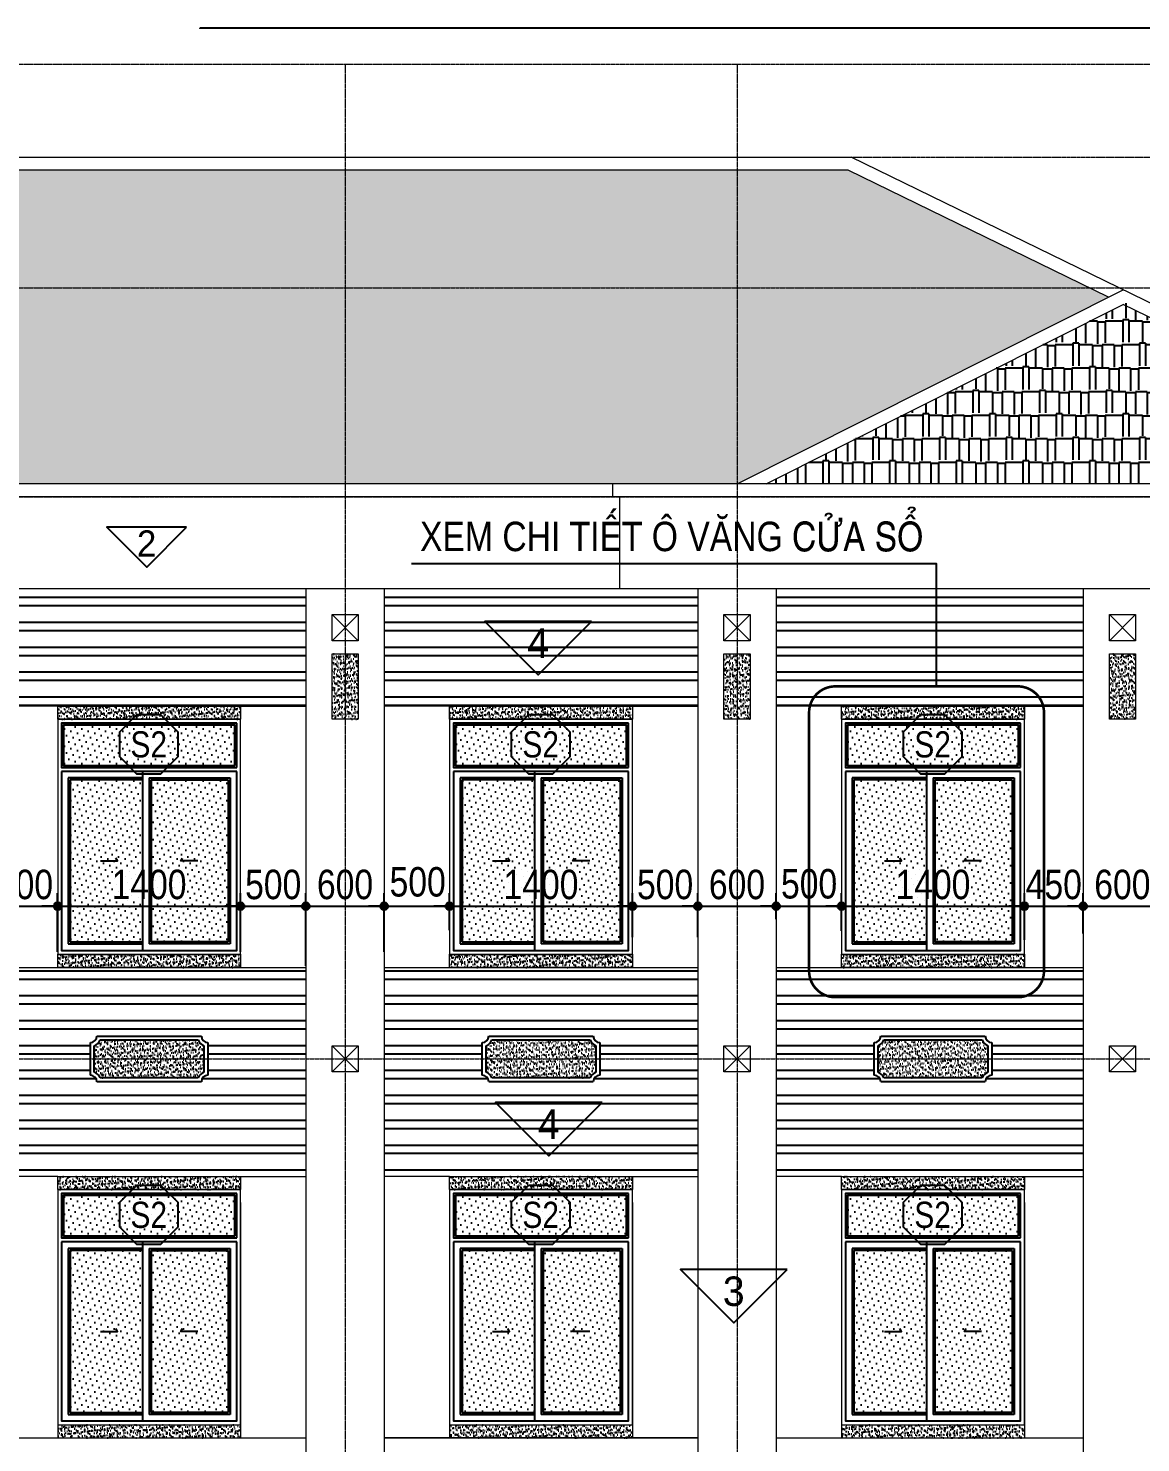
# Model space of a CAD drawing. Extents: x -79995 to 347433, y -157641 to 104789.
# Drawn here: x 8473 to 16988, y -25481 to -14658 of the extents above; entities that cross this region are included whole.
import ezdxf
from ezdxf.enums import TextEntityAlignment as Align

# ---------------------------------------------------------------- set-up
doc = ezdxf.new("R2010")
doc.units = 0
doc.linetypes.add('ACAD_ISO10W100', pattern=[18, 12, -3, 0, -3])
doc.linetypes.add('DASHED2', pattern=[0.375, 0.25, -0.125])
doc.layers.get('DEFPOINTS').update_dxf_attribs({"linetype": 'CONTINUOUS'})
for name, color, linetype in [('daucat', 220, 'CONTINUOUS'), ('DIM', 1, 'CONTINUOUS'), ('DOOR', 20, 'CONTINUOUS'), ('HACTH', 8, 'CONTINUOUS'), ('HATCH', 8, 'CONTINUOUS'), ('HATCHNGOI', 22, 'CONTINUOUS'), ('KINH 1', 142, 'CONTINUOUS'), ('netthay', 2, 'CONTINUOUS'), ('TAGS', 60, 'CONTINUOUS'), ('TEXT', 7, 'CONTINUOUS')]:
    doc.layers.add(name, color=color, linetype=linetype)
doc.layers.add('NET-THAY', color=2, linetype='CONTINUOUS', lineweight=13)
doc.layers.add('TRUC', color=24, linetype='CONTINUOUS', lineweight=0)
doc.styles.add('1', font='', dxfattribs={"height": 250})
doc.styles.add('AVO', font='')
doc.styles.add('HEL-CONDENSE', font='')
doc.styles.add('VNI-HELVE-CONDENSEN', font='')
doc.styles.get('1').set_extended_font_data('VNI-Helve-Condense')
doc.styles.get('AVO').set_extended_font_data('VNI-Avo')
doc.styles.get('HEL-CONDENSE').set_extended_font_data('VNI-Helve-Condense')
doc.styles.get('VNI-HELVE-CONDENSEN').set_extended_font_data('VNI-Helve-Condense')
doc.dimstyles.new('D100', dxfattribs={"dimtxt": 225, "dimasz": 1.2, "dimexe": 100, "dimexo": 0, "dimgap": 50, "dimtad": 1, "dimdec": 0, "dimzin": 13, "dimdsep": 46, "dimtxsty": 'HEL-CONDENSE', "dimblk": 'D50', "dimcen": 0, "dimclrd": 1, "dimclre": 1, "dimclrt": 7, "dimadec": 0, "dimazin": 0, "dimtfac": 1, "dimtdec": 0, "dimtmove": 0, "dimatfit": 3, "dimldrblk": 'D50', "dimfxl": 1, "dimtolj": 1, "dimtzin": 13, "dimarcsym": 0})
pattern_1 = [(180, (-1056383.75, 273259.78), (-382.5, -180), [90, -75, 105, -45, 135, -60]), (180, (-1056473.75, 273252.28), (-382.5, -180), [75, -285, 60, -90]), (180, (-1056653.75, 273271.03), (-382.5, -180), [45, -465]), (270, (-1056383.75, 273259.78), (127.5, -180), [172.5, -547.5]), (270, (-1056473.75, 273259.78), (127.5, -180), [168.75, -551.25]), (270, (-1056548.75, 273259.78), (127.5, -180), [157.5, -562.5]), (270, (-1056653.75, 273271.03), (127.5, -180), [172.5, -547.5]), (270, (-1056698.75, 273271.03), (127.5, -180), [172.5, -547.5]), (270, (-1056833.75, 273259.78), (127.5, -180), [165, -555])]
pattern_2 = [(180, (-175482.64, -528282.38), (-1e-14, -190.5), []), (180, (-175546.14, -528218.88), (-1e-14, -190.5), [])]
pattern_3 = [(37.5, (-1312078.223, -316844.446), (-1.2000235, 36.7059928), [0, -28.956, 0, -32.385, 0, -30.95625]), (7.5, (-1312078.223, -316844.446), (33.7142462, 53.7618825), [0, -15.621, 0, -26.0985, 0, -10.00125]), (327.5, (-1312101.654, -316844.446), (59.3244278, 0.10778885), [0, -9.525, 0, -34.29, 0, -44.7675]), (317.5, (-1312101.654, -316844.446), (57.266734, 16.7196992), [0, -4.7625, 0, -22.479, 0, -25.7175])]

# ---------------------------------------------------------------- blocks, each defined once
blk = doc.blocks.new('KH-CUADI')
at = {"layer": 'TAGS'}
blk.add_lwpolyline([(-124, 300), (-300, 124), (-300, -124), (-124, -300), (124, -300), (300, -124), (300, 124), (124, 300)], close=True, dxfattribs=at)
at = {"layer": 'TAGS', "style": 'VNI-HELVE-CONDENSEN'}
blk.add_attdef('D', text='', height=300, dxfattribs=at).set_placement((0, 0), align=Align.MIDDLE)
blk = doc.blocks.new('A$C5F62150E')
at = {"layer": 'KINH 1'}
h = blk.add_hatch(dxfattribs=at)
h.set_pattern_fill('DOTS', color=256, scale=750, angle=45, style=0)
h.set_pattern_definition([(45, (0, 0), (-16.5728, 49.71845), [0, -46.875])])
h.paths.add_polyline_path([(2529, 1072), (1219, 1072), (1219, 762), (2529, 762)])
h.paths.add_polyline_path([(1824, 652), (1269, 652), (1269, -588), (1824, -588)])
h.paths.add_polyline_path([(2479, 652), (1889, 652), (1889, -588), (2479, -588)])
at = {"layer": 'DOOR'}
for p, q in [((2544, 747), (2544, 1087)), ((2544, 717), (1204, 717)), ((1824, 667), (1254, 667)), ((1254, 667), (1254, -603)), ((1824, 717), (1824, -653)), ((1874, 667), (1874, -603)), ((1874, 667), (2494, 667)), ((2494, 667), (2494, -603)), ((1254, -603), (1824, -603)), ((2494, -603), (1874, -603))]:
    blk.add_line(p, q, dxfattribs=at)
at = {"layer": 'DOOR', "color": 8}
for p, q in [((1824, 652), (1269, 652)), ((1269, 652), (1269, -588)), ((1889, 652), (1889, -588)), ((1889, 652), (2479, 652)), ((2479, 652), (2479, -588)), ((1269, -588), (1824, -588)), ((2479, -588), (1889, -588))]:
    blk.add_line(p, q, dxfattribs=at)
at = {"layer": 'DOOR'}
for points in [[(2544, 1087), (1204, 1087), (1204, 747), (2544, 747)], [(1204, 717), (1204, -653), (2544, -653), (2544, 717)], [(1502, 32), (1632, 32), (1619, 53)], [(2246, 32), (2116, 32), (2129, 53)]]:
    blk.add_lwpolyline(points, dxfattribs=at)
at = {"layer": 'DOOR', "color": 8}
blk.add_lwpolyline([(2529, 762), (2529, 1072), (1219, 1072), (1219, 762), (2529, 762)], close=True, dxfattribs=at)
at = {"layer": 'NET-THAY'}
for p, q in [((1174, 1117), (2574, 1117)), ((2574, -683), (2574, 1117)), ((1174, -683), (2574, -683))]:
    blk.add_line(p, q, dxfattribs=at)
blk.add_lwpolyline([(1174, 1117), (1174, -683)], dxfattribs=at)
at = {"layer": 'TAGS', "linetype": 'Continuous'}
ref = blk.add_blockref('KH-CUADI', (1871, 924), dxfattribs=dict(at, xscale=0.75, yscale=0.75, zscale=0.75, rotation=180))
ref.add_attrib('D', 'S2', dxfattribs={"color": 7, "height": 200, "style": 'VNI-HELVE-CONDENSEN'}).set_placement((1871, 924), align=Align.MIDDLE)
blk = doc.blocks.new('D50')
at = {"layer": 'DIM'}
blk.add_hatch(color=256, dxfattribs=at).paths.add_polyline_path([(25, 0, 1), (-25, 0, 1)])
blk.add_line((25, 0), (100, 0), dxfattribs=at)
blk.add_circle((0, 0), 25, dxfattribs=at)
blk = doc.blocks.new('*D675')
at = {"layer": 'DEFPOINTS', "color": 0, "linetype": 'Continuous', "transparency": 16777216}
for p in [(8698, -21376), (8198, -21645), (8698, -21724)]:
    blk.add_point(p, dxfattribs=at)
at = {"layer": 'DIM', "color": 1, "linetype": 'Continuous', "lineweight": -2, "transparency": 16777216}
for p, q in [((8198, -21645), (8198, -21276)), ((8698, -21724), (8698, -21276)), ((8200, -21376), (8697, -21376))]:
    blk.add_line(p, q, dxfattribs=at)
at = {"layer": 'DIM', "color": 1, "linetype": 'Continuous', "lineweight": -2, "transparency": 16777216, "xscale": 1.199999999999999, "yscale": 1.199999999999999, "zscale": 1.199999999999999, "rotation": 180}
blk.add_blockref('D50', (8198, -21376), dxfattribs=at)
at = {"layer": 'DIM', "color": 1, "linetype": 'Continuous', "lineweight": -2, "transparency": 16777216, "xscale": 1.199999999999999, "yscale": 1.199999999999999, "zscale": 1.199999999999999}
blk.add_blockref('D50', (8698, -21376), dxfattribs=at)
at = {"layer": 'DIM', "color": 7, "linetype": 'Continuous', "transparency": 16777216, "insert": (8448, -21211), "char_height": 225, "attachment_point": 5, "style": 'HEL-CONDENSE'}
blk.add_mtext('\\A1;500', dxfattribs=at)
blk = doc.blocks.new('*D676')
at = {"layer": 'DEFPOINTS', "color": 0, "linetype": 'Continuous', "transparency": 16777216}
for p in [(10098, -21376), (8698, -21724), (10098, -21724)]:
    blk.add_point(p, dxfattribs=at)
at = {"layer": 'DIM', "color": 1, "linetype": 'Continuous', "lineweight": -2, "transparency": 16777216}
for p, q in [((8698, -21724), (8698, -21276)), ((10098, -21724), (10098, -21276)), ((8700, -21376), (10097, -21376))]:
    blk.add_line(p, q, dxfattribs=at)
at = {"layer": 'DIM', "color": 1, "linetype": 'Continuous', "lineweight": -2, "transparency": 16777216, "xscale": 1.199999999999999, "yscale": 1.199999999999999, "zscale": 1.199999999999999, "rotation": 180}
blk.add_blockref('D50', (8698, -21376), dxfattribs=at)
at = {"layer": 'DIM', "color": 1, "linetype": 'Continuous', "lineweight": -2, "transparency": 16777216, "xscale": 1.199999999999999, "yscale": 1.199999999999999, "zscale": 1.199999999999999}
blk.add_blockref('D50', (10098, -21376), dxfattribs=at)
at = {"layer": 'DIM', "color": 7, "linetype": 'Continuous', "transparency": 16777216, "insert": (9398, -21211), "char_height": 225, "attachment_point": 5, "style": 'HEL-CONDENSE'}
blk.add_mtext('\\A1;1400', dxfattribs=at)
blk = doc.blocks.new('*D677')
at = {"layer": 'DEFPOINTS', "color": 0, "linetype": 'Continuous', "transparency": 16777216}
for p in [(10598, -21376), (10098, -21724), (10598, -21833)]:
    blk.add_point(p, dxfattribs=at)
at = {"layer": 'DIM', "color": 1, "linetype": 'Continuous', "lineweight": -2, "transparency": 16777216}
for p, q in [((10098, -21724), (10098, -21276)), ((10598, -21833), (10598, -21276)), ((10100, -21376), (10597, -21376))]:
    blk.add_line(p, q, dxfattribs=at)
at = {"layer": 'DIM', "color": 1, "linetype": 'Continuous', "lineweight": -2, "transparency": 16777216, "xscale": 1.199999999999999, "yscale": 1.199999999999999, "zscale": 1.199999999999999, "rotation": 180}
blk.add_blockref('D50', (10098, -21376), dxfattribs=at)
at = {"layer": 'DIM', "color": 1, "linetype": 'Continuous', "lineweight": -2, "transparency": 16777216, "xscale": 1.199999999999999, "yscale": 1.199999999999999, "zscale": 1.199999999999999}
blk.add_blockref('D50', (10598, -21376), dxfattribs=at)
at = {"layer": 'DIM', "color": 7, "linetype": 'Continuous', "transparency": 16777216, "insert": (10348, -21211), "char_height": 225, "attachment_point": 5, "style": 'HEL-CONDENSE'}
blk.add_mtext('\\A1;500', dxfattribs=at)
blk = doc.blocks.new('*D678')
at = {"layer": 'DEFPOINTS', "color": 0, "linetype": 'Continuous', "transparency": 16777216}
for p in [(11198, -21376), (11198, -21724), (10598, -21833)]:
    blk.add_point(p, dxfattribs=at)
at = {"layer": 'DIM', "color": 1, "linetype": 'Continuous', "lineweight": -2, "transparency": 16777216}
for p, q in [((10598, -21833), (10598, -21276)), ((11198, -21724), (11198, -21276)), ((10600, -21376), (11197, -21376))]:
    blk.add_line(p, q, dxfattribs=at)
at = {"layer": 'DIM', "color": 1, "linetype": 'Continuous', "lineweight": -2, "transparency": 16777216, "xscale": 1.199999999999999, "yscale": 1.199999999999999, "zscale": 1.199999999999999, "rotation": 180}
blk.add_blockref('D50', (10598, -21376), dxfattribs=at)
at = {"layer": 'DIM', "color": 1, "linetype": 'Continuous', "lineweight": -2, "transparency": 16777216, "xscale": 1.199999999999999, "yscale": 1.199999999999999, "zscale": 1.199999999999999}
blk.add_blockref('D50', (11198, -21376), dxfattribs=at)
at = {"layer": 'DIM', "color": 7, "linetype": 'Continuous', "transparency": 16777216, "insert": (10898, -21211), "char_height": 225, "attachment_point": 5, "style": 'HEL-CONDENSE'}
blk.add_mtext('\\A1;600', dxfattribs=at)
blk = doc.blocks.new('*D679')
at = {"layer": 'DEFPOINTS', "color": 0, "linetype": 'Continuous', "transparency": 16777216}
for p in [(11698, -21376), (11698, -21560), (11198, -21724)]:
    blk.add_point(p, dxfattribs=at)
at = {"layer": 'DIM', "color": 1, "linetype": 'Continuous', "lineweight": -2, "transparency": 16777216}
for p, q in [((11198, -21724), (11198, -21276)), ((11698, -21560), (11698, -21276)), ((11200, -21376), (11697, -21376))]:
    blk.add_line(p, q, dxfattribs=at)
at = {"layer": 'DIM', "color": 1, "linetype": 'Continuous', "lineweight": -2, "transparency": 16777216, "xscale": 1.199999999999999, "yscale": 1.199999999999999, "zscale": 1.199999999999999, "rotation": 180}
blk.add_blockref('D50', (11198, -21376), dxfattribs=at)
at = {"layer": 'DIM', "color": 1, "linetype": 'Continuous', "lineweight": -2, "transparency": 16777216, "xscale": 1.199999999999999, "yscale": 1.199999999999999, "zscale": 1.199999999999999}
blk.add_blockref('D50', (11698, -21376), dxfattribs=at)
at = {"layer": 'DIM', "color": 7, "linetype": 'Continuous', "transparency": 16777216, "insert": (11454, -21191), "char_height": 225, "attachment_point": 5, "style": 'HEL-CONDENSE'}
blk.add_mtext('\\A1;500', dxfattribs=at)
blk = doc.blocks.new('*D680')
at = {"layer": 'DEFPOINTS', "color": 0, "linetype": 'Continuous', "transparency": 16777216}
for p in [(13098, -21376), (11698, -21560), (13098, -21614)]:
    blk.add_point(p, dxfattribs=at)
at = {"layer": 'DIM', "color": 1, "linetype": 'Continuous', "lineweight": -2, "transparency": 16777216}
for p, q in [((11698, -21560), (11698, -21276)), ((13098, -21614), (13098, -21276)), ((11700, -21376), (13097, -21376))]:
    blk.add_line(p, q, dxfattribs=at)
at = {"layer": 'DIM', "color": 1, "linetype": 'Continuous', "lineweight": -2, "transparency": 16777216, "xscale": 1.199999999999999, "yscale": 1.199999999999999, "zscale": 1.199999999999999, "rotation": 180}
blk.add_blockref('D50', (11698, -21376), dxfattribs=at)
at = {"layer": 'DIM', "color": 1, "linetype": 'Continuous', "lineweight": -2, "transparency": 16777216, "xscale": 1.199999999999999, "yscale": 1.199999999999999, "zscale": 1.199999999999999}
blk.add_blockref('D50', (13098, -21376), dxfattribs=at)
at = {"layer": 'DIM', "color": 7, "linetype": 'Continuous', "transparency": 16777216, "insert": (12398, -21211), "char_height": 225, "attachment_point": 5, "style": 'HEL-CONDENSE'}
blk.add_mtext('\\A1;1400', dxfattribs=at)
blk = doc.blocks.new('*D681')
at = {"layer": 'DEFPOINTS', "color": 0, "linetype": 'Continuous', "transparency": 16777216}
for p in [(13598, -21376), (13098, -21614), (13598, -21614)]:
    blk.add_point(p, dxfattribs=at)
at = {"layer": 'DIM', "color": 1, "linetype": 'Continuous', "lineweight": -2, "transparency": 16777216}
for p, q in [((13098, -21614), (13098, -21276)), ((13598, -21614), (13598, -21276)), ((13100, -21376), (13597, -21376))]:
    blk.add_line(p, q, dxfattribs=at)
at = {"layer": 'DIM', "color": 1, "linetype": 'Continuous', "lineweight": -2, "transparency": 16777216, "xscale": 1.199999999999999, "yscale": 1.199999999999999, "zscale": 1.199999999999999, "rotation": 180}
blk.add_blockref('D50', (13098, -21376), dxfattribs=at)
at = {"layer": 'DIM', "color": 1, "linetype": 'Continuous', "lineweight": -2, "transparency": 16777216, "xscale": 1.199999999999999, "yscale": 1.199999999999999, "zscale": 1.199999999999999}
blk.add_blockref('D50', (13598, -21376), dxfattribs=at)
at = {"layer": 'DIM', "color": 7, "linetype": 'Continuous', "transparency": 16777216, "insert": (13348, -21211), "char_height": 225, "attachment_point": 5, "style": 'HEL-CONDENSE'}
blk.add_mtext('\\A1;500', dxfattribs=at)
blk = doc.blocks.new('*D682')
at = {"layer": 'DEFPOINTS', "color": 0, "linetype": 'Continuous', "transparency": 16777216}
for p in [(14198, -21376), (14198, -21475), (13598, -21614)]:
    blk.add_point(p, dxfattribs=at)
at = {"layer": 'DIM', "color": 1, "linetype": 'Continuous', "lineweight": -2, "transparency": 16777216}
for p, q in [((13598, -21614), (13598, -21276)), ((14198, -21475), (14198, -21276)), ((13600, -21376), (14197, -21376))]:
    blk.add_line(p, q, dxfattribs=at)
at = {"layer": 'DIM', "color": 1, "linetype": 'Continuous', "lineweight": -2, "transparency": 16777216, "xscale": 1.199999999999999, "yscale": 1.199999999999999, "zscale": 1.199999999999999, "rotation": 180}
blk.add_blockref('D50', (13598, -21376), dxfattribs=at)
at = {"layer": 'DIM', "color": 1, "linetype": 'Continuous', "lineweight": -2, "transparency": 16777216, "xscale": 1.199999999999999, "yscale": 1.199999999999999, "zscale": 1.199999999999999}
blk.add_blockref('D50', (14198, -21376), dxfattribs=at)
at = {"layer": 'DIM', "color": 7, "linetype": 'Continuous', "transparency": 16777216, "insert": (13898, -21211), "char_height": 225, "attachment_point": 5, "style": 'HEL-CONDENSE'}
blk.add_mtext('\\A1;600', dxfattribs=at)
blk = doc.blocks.new('*D683')
at = {"layer": 'DEFPOINTS', "color": 0, "linetype": 'Continuous', "transparency": 16777216}
for p in [(14698, -21376), (14198, -21475), (14698, -21565)]:
    blk.add_point(p, dxfattribs=at)
at = {"layer": 'DIM', "color": 1, "linetype": 'Continuous', "lineweight": -2, "transparency": 16777216}
for p, q in [((14198, -21475), (14198, -21276)), ((14698, -21565), (14698, -21276)), ((14200, -21376), (14697, -21376))]:
    blk.add_line(p, q, dxfattribs=at)
at = {"layer": 'DIM', "color": 1, "linetype": 'Continuous', "lineweight": -2, "transparency": 16777216, "xscale": 1.199999999999999, "yscale": 1.199999999999999, "zscale": 1.199999999999999, "rotation": 180}
blk.add_blockref('D50', (14198, -21376), dxfattribs=at)
at = {"layer": 'DIM', "color": 1, "linetype": 'Continuous', "lineweight": -2, "transparency": 16777216, "xscale": 1.199999999999999, "yscale": 1.199999999999999, "zscale": 1.199999999999999}
blk.add_blockref('D50', (14698, -21376), dxfattribs=at)
at = {"layer": 'DIM', "color": 7, "linetype": 'Continuous', "transparency": 16777216, "insert": (14450, -21206), "char_height": 225, "attachment_point": 5, "style": 'HEL-CONDENSE'}
blk.add_mtext('\\A1;500', dxfattribs=at)
blk = doc.blocks.new('*D684')
at = {"layer": 'DEFPOINTS', "color": 0, "linetype": 'Continuous', "transparency": 16777216}
for p in [(16098, -21376), (14698, -21565), (16098, -21634)]:
    blk.add_point(p, dxfattribs=at)
at = {"layer": 'DIM', "color": 1, "linetype": 'Continuous', "lineweight": -2, "transparency": 16777216}
for p, q in [((14698, -21565), (14698, -21276)), ((16098, -21634), (16098, -21276)), ((14700, -21376), (16097, -21376))]:
    blk.add_line(p, q, dxfattribs=at)
at = {"layer": 'DIM', "color": 1, "linetype": 'Continuous', "lineweight": -2, "transparency": 16777216, "xscale": 1.199999999999999, "yscale": 1.199999999999999, "zscale": 1.199999999999999, "rotation": 180}
blk.add_blockref('D50', (14698, -21376), dxfattribs=at)
at = {"layer": 'DIM', "color": 1, "linetype": 'Continuous', "lineweight": -2, "transparency": 16777216, "xscale": 1.199999999999999, "yscale": 1.199999999999999, "zscale": 1.199999999999999}
blk.add_blockref('D50', (16098, -21376), dxfattribs=at)
at = {"layer": 'DIM', "color": 7, "linetype": 'Continuous', "transparency": 16777216, "insert": (15398, -21211), "char_height": 225, "attachment_point": 5, "style": 'HEL-CONDENSE'}
blk.add_mtext('\\A1;1400', dxfattribs=at)
blk = doc.blocks.new('*D685')
at = {"layer": 'DEFPOINTS', "color": 0, "linetype": 'Continuous', "transparency": 16777216}
for p in [(16548, -21376), (16098, -21634), (16548, -21584)]:
    blk.add_point(p, dxfattribs=at)
at = {"layer": 'DIM', "color": 1, "linetype": 'Continuous', "lineweight": -2, "transparency": 16777216}
for p, q in [((16098, -21634), (16098, -21276)), ((16548, -21584), (16548, -21276)), ((16100, -21376), (16547, -21376))]:
    blk.add_line(p, q, dxfattribs=at)
at = {"layer": 'DIM', "color": 1, "linetype": 'Continuous', "lineweight": -2, "transparency": 16777216, "xscale": 1.199999999999999, "yscale": 1.199999999999999, "zscale": 1.199999999999999, "rotation": 180}
blk.add_blockref('D50', (16098, -21376), dxfattribs=at)
at = {"layer": 'DIM', "color": 1, "linetype": 'Continuous', "lineweight": -2, "transparency": 16777216, "xscale": 1.199999999999999, "yscale": 1.199999999999999, "zscale": 1.199999999999999}
blk.add_blockref('D50', (16548, -21376), dxfattribs=at)
at = {"layer": 'DIM', "color": 7, "linetype": 'Continuous', "transparency": 16777216, "insert": (16323, -21211), "char_height": 225, "attachment_point": 5, "style": 'HEL-CONDENSE'}
blk.add_mtext('\\A1;450', dxfattribs=at)
blk = doc.blocks.new('*D686')
at = {"layer": 'DEFPOINTS', "color": 0, "linetype": 'Continuous', "transparency": 16777216}
for p in [(17148, -21376), (16548, -21584), (17148, -21584)]:
    blk.add_point(p, dxfattribs=at)
at = {"layer": 'DIM', "color": 1, "linetype": 'Continuous', "lineweight": -2, "transparency": 16777216}
for p, q in [((16548, -21584), (16548, -21276)), ((17148, -21584), (17148, -21276)), ((16550, -21376), (17147, -21376))]:
    blk.add_line(p, q, dxfattribs=at)
at = {"layer": 'DIM', "color": 1, "linetype": 'Continuous', "lineweight": -2, "transparency": 16777216, "xscale": 1.199999999999999, "yscale": 1.199999999999999, "zscale": 1.199999999999999, "rotation": 180}
blk.add_blockref('D50', (16548, -21376), dxfattribs=at)
at = {"layer": 'DIM', "color": 1, "linetype": 'Continuous', "lineweight": -2, "transparency": 16777216, "xscale": 1.199999999999999, "yscale": 1.199999999999999, "zscale": 1.199999999999999}
blk.add_blockref('D50', (17148, -21376), dxfattribs=at)
at = {"layer": 'DIM', "color": 7, "linetype": 'Continuous', "transparency": 16777216, "insert": (16848, -21211), "char_height": 225, "attachment_point": 5, "style": 'HEL-CONDENSE'}
blk.add_mtext('\\A1;600', dxfattribs=at)
blk = doc.blocks.new('TUONG-NAM')
at = {"layer": 'TAGS'}
blk.add_lwpolyline([(-453, -453), (453, -453), (0, 0)], close=True, dxfattribs=at)
at = {"layer": 'TAGS', "linetype": 'Continuous', "style": 'AVO'}
blk.add_attdef('KH-TUONG', text='', height=250, dxfattribs=at).set_placement((0, -269), align=Align.MIDDLE_CENTER)
blk = doc.blocks.new('*D750')
at = {"layer": 'DEFPOINTS', "color": 0, "linetype": 'Continuous', "transparency": 16777216}
for p in [(14750, -15744), (18040, -17635), (8198, -18144), (19670, -18144), (20848, -18144)]:
    blk.add_point(p, dxfattribs=at)
at = {"layer": 'DIM', "color": 1, "linetype": 'Continuous', "lineweight": -2, "transparency": 16777216}
blk.add_arc((19670, -18144), 1708, 154.0403, 179.9597, dxfattribs=at)
at = {"layer": 'DIM', "color": 1, "linetype": 'Continuous', "lineweight": -2, "transparency": 16777216, "xscale": 1.199999999999999, "yscale": 1.199999999999999, "zscale": 1.199999999999999}
for p, rotation in [((18135, -17396), 64.02013090900611), ((17963, -18144), 269.9798690909928)]:
    blk.add_blockref('D50', p, dxfattribs=dict(at, rotation=rotation))
at = {"layer": 'DIM', "color": 7, "linetype": 'Continuous', "transparency": 16777216, "insert": (17846, -17723), "char_height": 225, "attachment_point": 5, "rotation": 77, "style": 'HEL-CONDENSE'}
blk.add_mtext('\\A1;26°', dxfattribs=at)

msp = doc.modelspace()

# ---------------------------------------------------------------- hatches: boundary and pattern name
at = {"layer": 'HACTH'}
h = msp.add_hatch(dxfattribs=at)
h.set_pattern_fill('ANSI32', color=256, scale=20, angle=135, style=0)
h.set_pattern_definition(pattern_2)
h.paths.add_polyline_path([(17148.452, -19844.245), (19498.452, -19844.245), (19498.452, -18944.245), (17148.452, -18944.245)])
h.paths.add_polyline_path([(14198.452, -19844.245), (16548.452, -19844.245), (16548.452, -18944.245), (14198.452, -18944.245)])
h.paths.add_polyline_path([(11198.452, -19844.245), (13598.452, -19844.245), (13598.452, -18944.245), (11198.452, -18944.245)])
h.paths.add_polyline_path([(8198.452, -19844.245), (10598.452, -19844.245), (10598.452, -18944.245), (8198.452, -18944.245)])
h.paths.add_polyline_path([(5898.452, -19844.245), (7598.452, -19844.245), (7598.452, -18944.245), (5898.452, -18944.245)])
h = msp.add_hatch(dxfattribs=at)
h.set_pattern_fill('ANSI32', color=256, scale=20, angle=135, style=0)
h.set_pattern_definition(pattern_2)
h.paths.add_polyline_path([(10598.452, -21844.245), (8198.452, -21844.245), (8198.452, -22544.245), (8948.452, -22544.245), (8948.452, -22419.245, 0.414213562), (8998.452, -22369.245), (9798.452, -22369.245, 0.414213562), (9848.452, -22419.245), (9848.452, -22544.245), (10598.452, -22544.245)])
h.paths.add_polyline_path([(13598.452, -21956.126), (11198.452, -21956.126), (11198.452, -22544.245), (11948.452, -22544.245), (11948.452, -22419.245, 0.414213562), (11998.452, -22369.245), (12798.452, -22369.245, 0.414213562), (12848.452, -22419.245), (12848.452, -22544.245), (13598.452, -22544.245)])
h.paths.add_polyline_path([(13598.452, -21844.245), (11198.452, -21844.245), (11198.452, -21944.245), (13598.452, -21944.245)])
edge = h.paths.add_edge_path()
edge.add_line((8198.452, -23444.245), (10598.452, -23444.245))
edge.add_line((10598.452, -23444.245), (10598.452, -22544.245))
edge.add_line((10598.452, -22544.245), (9848.452, -22544.245))
edge.add_line((9848.452, -22544.245), (9848.452, -22669.245))
edge.add_arc((9848.452, -22719.245), 50, 90, 180)
edge.add_line((9798.452, -22719.245), (8998.452, -22719.245))
edge.add_arc((8948.452, -22719.245), 50, 0, 90)
edge.add_line((8948.452, -22669.245), (8948.452, -22544.245))
edge.add_line((8948.452, -22544.245), (8198.452, -22544.245))
edge.add_line((8198.452, -22544.245), (8198.452, -23444.245))
edge = h.paths.add_edge_path()
edge.add_line((11198.452, -23444.245), (13598.452, -23444.245))
edge.add_line((13598.452, -23444.245), (13598.452, -22544.245))
edge.add_line((13598.452, -22544.245), (12848.452, -22544.245))
edge.add_line((12848.452, -22544.245), (12848.452, -22669.245))
edge.add_arc((12848.452, -22719.245), 50, 90, 180)
edge.add_line((12798.452, -22719.245), (11998.452, -22719.245))
edge.add_arc((11948.452, -22719.245), 50, 0, 90)
edge.add_line((11948.452, -22669.245), (11948.452, -22544.245))
edge.add_line((11948.452, -22544.245), (11198.452, -22544.245))
edge.add_line((11198.452, -22544.245), (11198.452, -23444.245))
h = msp.add_hatch(dxfattribs=at)
h.set_pattern_fill('ANSI32', color=256, scale=20, angle=135, style=0)
h.set_pattern_definition(pattern_2)
h.paths.add_polyline_path([(16548.452, -21844.245), (14198.452, -21844.245), (14198.452, -22544.245), (14948.452, -22544.245), (14948.452, -22419.245, 0.414213562), (14998.452, -22369.245), (15798.452, -22369.245, 0.414213562), (15848.452, -22419.245), (15848.452, -22544.245), (16548.452, -22544.245)])
h.paths.add_polyline_path([(19498.452, -21844.245), (17148.452, -21844.245), (17148.452, -22544.245), (17848.452, -22544.245), (17848.452, -22419.245, 0.414213562), (17898.452, -22369.245), (18698.452, -22369.245, 0.414213562), (18748.452, -22419.245), (18748.452, -22544.245), (19498.452, -22544.245)])
edge = h.paths.add_edge_path()
edge.add_line((14198.452, -23444.245), (16548.452, -23444.245))
edge.add_line((16548.452, -23444.245), (16548.452, -22544.245))
edge.add_line((16548.452, -22544.245), (15848.452, -22544.245))
edge.add_line((15848.452, -22544.245), (15848.452, -22669.245))
edge.add_arc((15848.452, -22719.245), 50, 90, 180)
edge.add_line((15798.452, -22719.245), (14998.452, -22719.245))
edge.add_arc((14948.452, -22719.245), 50, 0, 90)
edge.add_line((14948.452, -22669.245), (14948.452, -22544.245))
edge.add_line((14948.452, -22544.245), (14198.452, -22544.245))
edge.add_line((14198.452, -22544.245), (14198.452, -23444.245))
edge = h.paths.add_edge_path()
edge.add_line((17148.452, -23444.245), (19498.452, -23444.245))
edge.add_line((19498.452, -23444.245), (19498.452, -22544.245))
edge.add_line((19498.452, -22544.245), (18748.452, -22544.245))
edge.add_line((18748.452, -22544.245), (18748.452, -22669.245))
edge.add_arc((18748.452, -22719.245), 50, 90, 180)
edge.add_line((18698.452, -22719.245), (17898.452, -22719.245))
edge.add_arc((17848.452, -22719.245), 50, 0, 90)
edge.add_line((17848.452, -22669.245), (17848.452, -22544.245))
edge.add_line((17848.452, -22544.245), (17148.452, -22544.245))
edge.add_line((17148.452, -22544.245), (17148.452, -23444.245))
at = {"layer": 'HATCH'}
h = msp.add_hatch(dxfattribs=at)
h.set_pattern_fill('AR-SAND', color=256, scale=0.75, style=0)
h.set_pattern_definition(pattern_3)
h.paths.add_polyline_path([(10798.452, -19944.245), (10998.452, -19944.245), (10998.452, -19444.245), (10798.452, -19444.245)])
h = msp.add_hatch(dxfattribs=at)
h.set_pattern_fill('AR-SAND', color=256, scale=0.75, style=0)
h.set_pattern_definition(pattern_3)
h.paths.add_polyline_path([(13798.452, -19944.245), (13998.452, -19944.245), (13998.452, -19444.245), (13798.452, -19444.245)])
h = msp.add_hatch(dxfattribs=at)
h.set_pattern_fill('AR-SAND', color=256, scale=0.75, style=0)
h.set_pattern_definition(pattern_3)
h.paths.add_polyline_path([(16748.452, -19944.245), (16948.452, -19944.245), (16948.452, -19444.245), (16748.452, -19444.245)])
h = msp.add_hatch(dxfattribs=at)
h.set_pattern_fill('AR-SAND', color=256, scale=0.75, style=0)
h.set_pattern_definition(pattern_3)
h.paths.add_polyline_path([(8698.452, -19844.245), (10098.452, -19844.245), (10098.452, -19944.245), (8698.452, -19944.245)])
h = msp.add_hatch(dxfattribs=at)
h.set_pattern_fill('AR-SAND', color=256, scale=0.75, style=0)
h.set_pattern_definition(pattern_3)
h.paths.add_polyline_path([(11698.452, -19844.245), (13098.452, -19844.245), (13098.452, -19944.245), (11698.452, -19944.245)])
h = msp.add_hatch(dxfattribs=at)
h.set_pattern_fill('AR-SAND', color=256, scale=0.75, style=0)
h.set_pattern_definition(pattern_3)
h.paths.add_polyline_path([(14698.457, -19844.245), (16098.457, -19844.245), (16098.457, -19944.245), (14698.457, -19944.245)])
h = msp.add_hatch(dxfattribs=at)
h.set_pattern_fill('AR-SAND', color=256, scale=0.75, style=0)
h.set_pattern_definition(pattern_3)
h.paths.add_polyline_path([(8698.447, -21744.245), (10098.447, -21744.245), (10098.447, -21844.245), (8698.447, -21844.245)])
h = msp.add_hatch(dxfattribs=at)
h.set_pattern_fill('AR-SAND', color=256, scale=0.75, style=0)
h.set_pattern_definition(pattern_3)
h.paths.add_polyline_path([(11698.452, -21744.245), (13098.452, -21744.245), (13098.452, -21844.245), (11698.452, -21844.245)])
h = msp.add_hatch(dxfattribs=at)
h.set_pattern_fill('AR-SAND', color=256, scale=0.75, style=0)
h.set_pattern_definition(pattern_3)
h.paths.add_polyline_path([(14698.452, -21744.245), (16098.452, -21744.245), (16098.452, -21844.245), (14698.452, -21844.245)])
h = msp.add_hatch(dxfattribs=at)
h.set_pattern_fill('AR-SAND', color=256, scale=0.75, style=0)
h.set_pattern_definition(pattern_3)
h.paths.add_polyline_path([(9774.29, -22399.245), (9022.614, -22399.245, -0.203231357), (8978.452, -22443.407), (8978.452, -22645.083, -0.203231357), (9022.614, -22689.245), (9774.29, -22689.245, -0.203231357), (9818.452, -22645.083), (9818.452, -22443.407, -0.203231357)])
h = msp.add_hatch(dxfattribs=at)
h.set_pattern_fill('AR-SAND', color=256, scale=0.75, style=0)
h.set_pattern_definition(pattern_3)
h.paths.add_polyline_path([(12774.29, -22399.245), (12022.614, -22399.245, -0.203231357), (11978.452, -22443.407), (11978.452, -22645.083, -0.203231357), (12022.614, -22689.245), (12774.29, -22689.245, -0.203231357), (12818.452, -22645.083), (12818.452, -22443.407, -0.203231357)])
h = msp.add_hatch(dxfattribs=at)
h.set_pattern_fill('AR-SAND', color=256, scale=0.75, style=0)
h.set_pattern_definition(pattern_3)
h.paths.add_polyline_path([(15774.29, -22399.245), (15022.614, -22399.245, -0.203231357), (14978.452, -22443.407), (14978.452, -22645.083, -0.203231357), (15022.614, -22689.245), (15774.29, -22689.245, -0.203231357), (15818.452, -22645.083), (15818.452, -22443.407, -0.203231357)])
h = msp.add_hatch(dxfattribs=at)
h.set_pattern_fill('AR-SAND', color=256, scale=0.75, style=0)
h.set_pattern_definition(pattern_3)
h.paths.add_polyline_path([(8698.447, -23444.245), (10098.447, -23444.245), (10098.447, -23544.245), (8698.447, -23544.245)])
h = msp.add_hatch(dxfattribs=at)
h.set_pattern_fill('AR-SAND', color=256, scale=0.75, style=0)
h.set_pattern_definition(pattern_3)
h.paths.add_polyline_path([(11698.447, -23444.245), (13098.447, -23444.245), (13098.447, -23544.245), (11698.447, -23544.245)])
h = msp.add_hatch(dxfattribs=at)
h.set_pattern_fill('AR-SAND', color=256, scale=0.75, style=0)
h.set_pattern_definition(pattern_3)
h.paths.add_polyline_path([(14698.452, -23444.245), (16098.452, -23444.245), (16098.452, -23544.245), (14698.452, -23544.245)])
h = msp.add_hatch(dxfattribs=at)
h.set_pattern_fill('AR-SAND', color=256, scale=0.75, style=0)
h.set_pattern_definition(pattern_3)
h.paths.add_polyline_path([(10098.452, -25344.245), (8698.452, -25344.245), (8698.452, -25444.245), (10098.452, -25444.245)])
h = msp.add_hatch(dxfattribs=at)
h.set_pattern_fill('AR-SAND', color=256, scale=0.75, style=0)
h.set_pattern_definition(pattern_3)
h.paths.add_polyline_path([(13098.452, -25344.245), (11698.452, -25344.245), (11698.452, -25444.245), (13098.452, -25444.245)])
h = msp.add_hatch(dxfattribs=at)
h.set_pattern_fill('AR-SAND', color=256, scale=0.75, style=0)
h.set_pattern_definition(pattern_3)
h.paths.add_polyline_path([(16098.452, -25344.245), (14698.452, -25344.245), (14698.452, -25444.245), (16098.452, -25444.245)])
at = {"layer": 'HATCHNGOI'}
h = msp.add_hatch(dxfattribs=at)
h.set_pattern_fill('AR-RSHKE', color=14, scale=15, angle=180, style=0)
h.set_pattern_definition(pattern_1)
h.paths.add_polyline_path([(-7952.701, -15744.245), (-9944.592, -16715.755), (-7101.548, -18144.245), (809.68, -18144.245), (3398.452, -16130.756), (5987.224, -18144.245), (13898.452, -18144.245), (16741.496, -16715.755), (14749.606, -15744.245)])
h = msp.add_hatch(dxfattribs=at)
h.set_pattern_fill('AR-RSHKE', color=34, scale=15, angle=180, style=0)
h.set_pattern_definition(pattern_1)
h.paths.add_polyline_path([(16898.452, -16748.805), (14121.187, -18144.245), (16898.452, -18144.245)])
h.paths.add_polyline_path([(19670.335, -18144.245), (16898.452, -16792.307), (16898.452, -18144.245)])

# ---------------------------------------------------------------- linework, layer by layer
at = {"layer": 'daucat', "linetype": 'DASHED2', "ltscale": 500, "const_width": 20}
msp.add_lwpolyline([(14649.995, -19693.887), (16047.968, -19693.887, -0.414213562), (16247.968, -19893.887), (16247.968, -21872.21, -0.414213562), (16047.968, -22072.21), (14649.995, -22072.21, -0.414213562), (14449.995, -21872.21), (14449.995, -19893.887, -0.414213562)], format="xyb", close=True, dxfattribs=at)
at = {"layer": 'NET-THAY'}
for p, q in [((19898.452, -18144.245), (14772.693, -15644.245)), ((19898.452, -18144.245), (14772.693, -15644.245)), ((16741.496, -16715.755), (14749.606, -15744.245)), ((13898.452, -18144.245), (16853.859, -16659.298)), ((14121.187, -18144.245), (16854.519, -16770.88)), ((19670.335, -18144.245), (16854.519, -16770.88)), ((20848.452, -18144.245), (8198.452, -18144.245)), ((20798.452, -18244.245), (5952.913, -18244.245)), ((12998.452, -18244.245), (12998.452, -18944.245)), ((6208.771, -18944.245), (20748.452, -18944.245)), ((10598.452, -18944.245), (11198.452, -18944.245)), ((8698.452, -19844.245), (8198.452, -19844.245)), ((10098.452, -19844.245), (10598.452, -19844.245)), ((11698.452, -19844.245), (11198.452, -19844.245)), ((13098.452, -19844.245), (13598.452, -19844.245)), ((14698.457, -19844.245), (14198.457, -19844.245)), ((16098.457, -19844.245), (16548.457, -19844.245)), ((8198.452, -21844.245), (10598.452, -21844.245)), ((11198.452, -21844.245), (13598.452, -21844.245)), ((14198.452, -21844.245), (16548.452, -21844.245)), ((8698.447, -23444.245), (8198.447, -23444.245)), ((10098.447, -23444.245), (10598.447, -23444.245)), ((11698.447, -23444.245), (11198.447, -23444.245)), ((13098.447, -23444.245), (13598.447, -23444.245)), ((14698.452, -23444.245), (14198.452, -23444.245)), ((16098.452, -23444.245), (16548.452, -23444.245))]:
    msp.add_line(p, q, dxfattribs=at)
for points in [[(-1401.548, -15644.245), (14772.693, -15644.245)], [(14749.606, -15744.245), (-7952.701, -15744.245), (-9944.592, -16715.755)], [(12998.452, -18244.245), (12948.452, -18244.245), (12948.452, -18144.245), (12948.452, -18144.245)], [(10598.452, -18944.245), (10598.452, -28244.245)], [(11198.452, -18944.245), (11198.452, -28244.245)], [(13598.452, -18944.245), (13598.452, -28244.245)], [(14198.452, -18944.245), (14198.452, -28244.245)], [(16548.452, -18944.245), (16548.452, -28244.245)], [(10798.452, -19144.245), (10998.452, -19144.245), (10998.452, -19344.245), (10798.452, -19344.245), (10798.452, -19144.245)], [(10998.452, -19144.245), (10798.452, -19344.245)], [(10798.452, -19144.245), (10998.452, -19344.245)], [(13798.452, -19144.245), (13998.452, -19144.245), (13998.452, -19344.245), (13798.452, -19344.245), (13798.452, -19144.245)], [(13998.452, -19144.245), (13798.452, -19344.245)], [(13798.452, -19144.245), (13998.452, -19344.245)], [(16748.452, -19144.245), (16948.452, -19144.245), (16948.452, -19344.245), (16748.452, -19344.245), (16748.452, -19144.245)], [(16948.452, -19144.245), (16748.452, -19344.245)], [(16748.452, -19144.245), (16948.452, -19344.245)], [(10798.452, -19444.245), (10998.452, -19444.245), (10998.452, -19944.245), (10798.452, -19944.245), (10798.452, -19444.245)], [(13798.452, -19444.245), (13998.452, -19444.245), (13998.452, -19944.245), (13798.452, -19944.245), (13798.452, -19444.245)], [(16748.452, -19444.245), (16948.452, -19444.245), (16948.452, -19944.245), (16748.452, -19944.245), (16748.452, -19444.245)], [(10798.452, -22444.245), (10998.452, -22444.245), (10998.452, -22644.245), (10798.452, -22644.245), (10798.452, -22444.245)], [(10998.452, -22444.245), (10798.452, -22644.245)], [(10798.452, -22444.245), (10998.452, -22644.245)], [(13798.452, -22444.245), (13998.452, -22444.245), (13998.452, -22644.245), (13798.452, -22644.245), (13798.452, -22444.245)], [(13998.452, -22444.245), (13798.452, -22644.245)], [(13798.452, -22444.245), (13998.452, -22644.245)], [(16748.452, -22444.245), (16948.452, -22444.245), (16948.452, -22644.245), (16748.452, -22644.245), (16748.452, -22444.245)], [(16948.452, -22444.245), (16748.452, -22644.245)], [(16748.452, -22444.245), (16948.452, -22644.245)], [(8698.447, -23544.245), (10098.447, -23544.245)], [(11698.447, -23544.245), (13098.447, -23544.245)], [(14698.447, -23544.245), (16098.447, -23544.245)], [(8698.452, -23644.245), (8698.452, -25444.245)], [(10098.452, -23644.245), (10098.452, -25444.245)], [(11698.452, -23644.245), (11698.452, -25444.245)], [(13098.452, -23644.245), (13098.452, -25444.245)], [(14698.452, -23644.245), (14698.452, -25444.245)], [(16098.452, -23644.245), (16098.452, -25444.245)], [(8698.452, -25344.245), (10098.452, -25344.245)], [(11698.452, -25344.245), (13098.452, -25344.245)], [(8198.452, -25444.245), (10598.452, -25444.245)], [(11198.452, -25444.245), (13598.452, -25444.245)], [(13598.452, -25444.245), (11198.452, -25444.245)], [(14198.452, -25444.245), (16548.452, -25444.245)]]:
    msp.add_lwpolyline(points, dxfattribs=at)
for points in [[(8698.452, -19844.245), (10098.452, -19844.245), (10098.452, -19944.245), (8698.452, -19944.245)], [(11698.452, -19844.245), (13098.452, -19844.245), (13098.452, -19944.245), (11698.452, -19944.245)], [(14698.457, -19844.245), (16098.457, -19844.245), (16098.457, -19944.245), (14698.457, -19944.245)], [(8698.447, -21744.245), (10098.447, -21744.245), (10098.447, -21844.245), (8698.447, -21844.245)], [(11698.452, -21744.245), (13098.452, -21744.245), (13098.452, -21844.245), (11698.452, -21844.245)], [(14698.452, -21744.245), (16098.452, -21744.245), (16098.452, -21844.245), (14698.452, -21844.245)], [(8698.447, -23444.245), (10098.447, -23444.245), (10098.447, -23544.245), (8698.447, -23544.245)], [(11698.447, -23444.245), (13098.447, -23444.245), (13098.447, -23544.245), (11698.447, -23544.245)], [(14698.452, -23444.245), (16098.452, -23444.245), (16098.452, -23544.245), (14698.452, -23544.245)]]:
    msp.add_lwpolyline(points, close=True, dxfattribs=at)
at = {"layer": 'netthay'}
for points in [[(8998.452, -22369.245), (9798.452, -22369.245)], [(9022.614, -22399.245), (9774.29, -22399.245)], [(11998.452, -22369.245), (12798.452, -22369.245)], [(12022.614, -22399.245), (12774.29, -22399.245)], [(14998.452, -22369.245), (15798.452, -22369.245)], [(15022.614, -22399.245), (15774.29, -22399.245)], [(8948.452, -22669.245), (8948.452, -22419.245)], [(8978.452, -22645.083), (8978.452, -22443.407)], [(9818.452, -22443.407), (9818.452, -22645.083)], [(9848.452, -22419.245), (9848.452, -22669.245)], [(11948.452, -22669.245), (11948.452, -22419.245)], [(11978.452, -22645.083), (11978.452, -22443.407)], [(12818.452, -22443.407), (12818.452, -22645.083)], [(12848.452, -22419.245), (12848.452, -22669.245)], [(14948.452, -22669.245), (14948.452, -22419.245)], [(14978.452, -22645.083), (14978.452, -22443.407)], [(15818.452, -22443.407), (15818.452, -22645.083)], [(15848.452, -22419.245), (15848.452, -22669.245)], [(9798.452, -22719.245), (8998.452, -22719.245)], [(9774.29, -22689.245), (9022.614, -22689.245)], [(12798.452, -22719.245), (11998.452, -22719.245)], [(12774.29, -22689.245), (12022.614, -22689.245)], [(15798.452, -22719.245), (14998.452, -22719.245)], [(15774.29, -22689.245), (15022.614, -22689.245)]]:
    msp.add_lwpolyline(points, dxfattribs=at)
for centre, radius, start, end in [((8948.452, -22369.245), 50, 270, 0), ((8948.452, -22369.245), 80, 292.0243128, 337.9756872), ((9848.452, -22369.245), 80, 202.0243128, 247.9756872), ((9848.452, -22369.245), 50, 180, 270), ((11948.452, -22369.245), 50, 270, 0), ((11948.452, -22369.245), 80, 292.0243128, 337.9756872), ((12848.452, -22369.245), 80, 202.0243128, 247.9756872), ((12848.452, -22369.245), 50, 180, 270), ((14948.452, -22369.245), 50, 270, 0), ((14948.452, -22369.245), 80, 292.0243128, 337.9756872), ((15848.452, -22369.245), 80, 202.0243128, 247.9756872), ((15848.452, -22369.245), 50, 180, 270), ((8948.452, -22719.245), 50, 0, 90), ((8948.452, -22719.245), 80, 22.0243128, 67.9756872), ((9848.452, -22719.245), 80, 112.0243128, 157.9756872), ((9848.452, -22719.245), 50, 90, 180), ((11948.452, -22719.245), 50, 0, 90), ((11948.452, -22719.245), 80, 22.0243128, 67.9756872), ((12848.452, -22719.245), 80, 112.0243128, 157.9756872), ((12848.452, -22719.245), 50, 90, 180), ((14948.452, -22719.245), 50, 0, 90), ((14948.452, -22719.245), 80, 22.0243128, 67.9756872), ((15848.452, -22719.245), 80, 112.0243128, 157.9756872), ((15848.452, -22719.245), 50, 90, 180)]:
    msp.add_arc(centre, radius, start, end, dxfattribs=at)
at = {"layer": 'TEXT'}
for points in [[(17341.407, -14658.261), (9785.907, -14658.261), (9785.907, -14658.261)], [(11405.807, -18754.847), (15421.74, -18754.847), (15421.74, -19693.887)]]:
    msp.add_lwpolyline(points, dxfattribs=at)
at = {"layer": 'TRUC', "linetype": 'ACAD_ISO10W100', "ltscale": 0.2}
for points in [[(-14631.329, -14931.59), (21295.344, -14931.59)], [(10898.452, -14931.59), (10898.452, -29294.245)], [(13898.452, -14931.59), (13898.452, -29294.245)], [(13898.452, -14931.59), (13898.452, -29294.245)], [(-14631.329, -15644.245), (21295.344, -15644.245)], [(-14631.329, -16644.245), (21295.344, -16644.245)], [(-14631.329, -18244.245), (21295.344, -18244.245)], [(-14631.329, -18944.245), (21295.344, -18944.245)], [(-14631.329, -22544.245), (21295.344, -22544.245)]]:
    msp.add_lwpolyline(points, dxfattribs=at)
msp.add_lwpolyline([(-14631.329, -14931.59), (21295.344, -14931.59), (21295.344, -29294.245), (-14631.329, -29294.245)], close=True, dxfattribs=at)

# ---------------------------------------------------------------- block references
at = {"layer": 'DOOR'}
for p in [(7524.557, -21061.473), (10524.557, -21061.473), (13524.557, -21061.473), (7524.557, -24661.473), (10524.557, -24661.473), (13524.557, -24661.473)]:
    msp.add_blockref('A$C5F62150E', p, dxfattribs=at)
at = {"layer": 'TAGS', "linetype": 'Continuous'}
ref = msp.add_blockref('TUONG-NAM', (9379.71, -18782.122), dxfattribs=dict(at, xscale=0.6749999998137355, yscale=0.6750000000174623, zscale=0.675, rotation=180))
ref.add_attrib('KH-TUONG', '2', dxfattribs={"color": 7, "linetype": 'Continuous', "height": 200, "style": 'AVO'}).set_placement((9379.377, -18600.357), align=Align.MIDDLE_CENTER)
ref = msp.add_blockref('TUONG-NAM', (12376.159, -19605.351), dxfattribs=dict(at, xscale=0.8999999999068677, yscale=0.9000000000232831, zscale=0.9, rotation=180))
ref.add_attrib('KH-TUONG', '4', dxfattribs={"color": 7, "linetype": 'Continuous', "height": 225, "style": 'AVO'}).set_placement((12375.714, -19362.997), align=Align.MIDDLE_CENTER)
ref = msp.add_blockref('TUONG-NAM', (12457.369, -23286.292), dxfattribs=dict(at, xscale=0.8999999999068677, yscale=0.9000000000232831, zscale=0.9, rotation=180))
ref.add_attrib('KH-TUONG', '4', dxfattribs={"color": 7, "linetype": 'Continuous', "height": 225, "style": 'AVO'}).set_placement((12456.924, -23043.938), align=Align.MIDDLE_CENTER)
ref = msp.add_blockref('TUONG-NAM', (13873.514, -24564.43), dxfattribs=dict(at, xscale=0.8999999999068677, yscale=0.9000000000232831, zscale=0.9, rotation=180))
ref.add_attrib('KH-TUONG', '3', dxfattribs={"color": 7, "linetype": 'Continuous', "height": 225, "style": 'AVO'}).set_placement((13873.069, -24322.076), align=Align.MIDDLE_CENTER)

# ---------------------------------------------------------------- texts
at = {"layer": 'TEXT', "insert": (13397.843, -18434.069), "char_height": 225, "attachment_point": 2, "style": '1'}
msp.add_mtext('XEM CHI TIEÁT OÂ VAÊNG CÖÛA SOÅ', dxfattribs=at)

# ---------------------------------------------------------------- dimensions: what is measured, and where the dimension line sits
at = {"layer": 'DIM', "linetype": 'Continuous'}
dim = msp.add_angular_dim_2l(base=(18040.19, -17635.471), line1=((20848.452, -18144.245), (8198.452, -18144.245)), line2=((19670.335, -18144.245), (14749.606, -15744.245)), dimstyle='D100', dxfattribs=at)
dim.commit()
dim.dimension.update_dxf_attribs({"geometry": '*D750', "text_midpoint": (17845.734, -17723.003)})
for base, p1, p2, picture, middle in [((8698.452, -21375.63), (8198.452, -21644.527), (8698.452, -21723.822), '*D675', (8448.452, -21375.63)), ((10598.452, -21375.63), (10098.452, -21723.822), (10598.452, -21833.137), '*D677', (10348.452, -21375.63)), ((11698.452, -21375.63), (11198.452, -21723.822), (11698.452, -21559.839), '*D679', (11454.499, -21355.474)), ((13598.452, -21375.63), (13098.452, -21614.498), (13598.452, -21614.498), '*D681', (13348.452, -21375.63)), ((14698.452, -21375.63), (14198.452, -21475.366), (14698.452, -21564.808), '*D683', (14449.995, -21370.488)), ((16548.452, -21375.63), (16098.452, -21633.823), (16548.452, -21584.133), '*D685', (16323.452, -21375.63))]:
    dim = msp.add_linear_dim(base=base, p1=p1, p2=p2, dimstyle='D100', override={"dimtmove": 1}, dxfattribs=at)
    dim.commit()
    dim.dimension.update_dxf_attribs({"geometry": picture, "text_midpoint": middle, "dimtype": 160})
for base, p1, p2, picture, middle in [((10098.452, -21375.63), (8698.452, -21723.822), (10098.452, -21723.822), '*D676', (9398.452, -21210.73)), ((11198.452, -21375.63), (10598.452, -21833.137), (11198.452, -21723.822), '*D678', (10898.452, -21210.73)), ((13098.452, -21375.63), (11698.452, -21559.839), (13098.452, -21614.498), '*D680', (12398.452, -21210.73)), ((14198.452, -21375.63), (13598.452, -21614.498), (14198.452, -21475.366), '*D682', (13898.452, -21210.73)), ((16098.452, -21375.63), (14698.452, -21564.808), (16098.452, -21633.823), '*D684', (15398.452, -21210.73)), ((17148.452, -21375.63), (16548.452, -21584.133), (17148.452, -21584.133), '*D686', (16848.452, -21210.73))]:
    dim = msp.add_linear_dim(base=base, p1=p1, p2=p2, dimstyle='D100', override={"dimtmove": 1}, dxfattribs=at)
    dim.commit()
    dim.dimension.update_dxf_attribs({"geometry": picture, "text_midpoint": middle})

doc.saveas('drawing.dxf')
